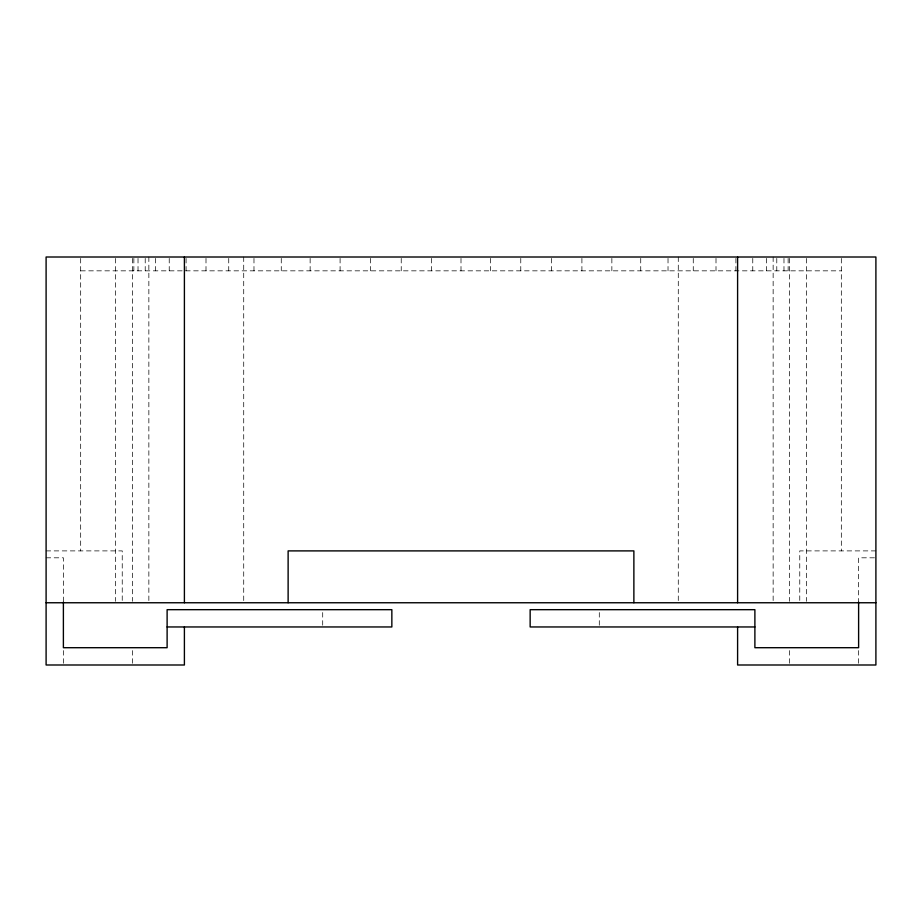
<?xml version="1.0" encoding="UTF-8"?>
<svg xmlns="http://www.w3.org/2000/svg" width="922" height="922" viewBox="0 0 922 922"><rect width="100%" height="100%" fill="white"/><g stroke="black" fill="none" stroke-linecap="round" stroke-linejoin="round"><path stroke-width="0.69" stroke-dasharray="4.61 3.46" d="M80.675 270.838L841.325 270.838M46.1 550.895L122.234 550.895L122.234 602.758M875.9 550.895L799.766 550.895L799.766 602.758M46.1 557.81L63.388 557.81L63.388 602.043M874.459 557.81L858.613 557.81L858.613 602.043M858.613 650.586L858.613 664.993M841.325 258.437L841.325 550.895M806.393 258.437L806.393 601.328M789.463 258.391L789.463 601.317M789.463 650.586L789.463 664.993M788.137 258.391L788.137 270.838M783.977 258.391L783.977 270.838M776.785 258.391L776.785 270.838M773.143 257.007L773.143 601.317M766.401 258.391L766.401 270.838M752.767 258.391L752.767 270.838M735.917 258.391L735.917 270.838M716.002 258.391L716.002 270.838M693.263 258.391L693.263 270.838M678.281 257.007L678.281 601.317M668.024 258.391L668.024 270.838M640.732 258.391L640.732 270.838M611.862 258.391L611.862 270.838M599.3 612.554L599.3 626.96M581.909 258.391L581.909 270.838M551.379 258.391L551.379 270.838M520.769 258.391L520.769 270.838M490.516 258.391L490.516 270.838M461 258.391L461 270.838M431.484 258.391L431.484 270.838M401.231 258.391L401.231 270.838M370.621 258.391L370.621 270.838M340.091 258.391L340.091 270.838M322.7 612.554L322.7 626.96M310.138 258.391L310.138 270.838M281.268 258.391L281.268 270.838M253.976 258.391L253.976 270.838M243.719 257.007L243.719 601.317M228.737 258.391L228.737 270.838M205.998 258.391L205.998 270.838M186.083 258.391L186.083 270.838M169.233 258.391L169.233 270.838M155.599 258.391L155.599 270.838M148.857 257.007L148.857 601.317M145.215 258.391L145.215 270.838M138.023 258.391L138.023 270.838M133.863 258.391L133.863 270.838M132.538 258.391L132.538 601.317M132.538 650.586L132.538 664.993M115.607 258.437L115.607 601.328M80.675 258.437L80.675 550.895M63.388 650.586L63.388 664.993"/><path stroke-width="1.38" d="M46.1 602.758L875.9 602.758M167.113 626.96L391.85 626.96L391.85 609.673L167.113 609.673L167.113 647.705L63.388 647.705L63.388 602.043M754.888 626.96L530.15 626.96L530.15 609.673L754.888 609.673L754.888 647.705L858.613 647.705L858.613 602.043M737.6 257.007L737.6 602.758M737.6 626.96L737.6 664.993L875.9 664.993L875.9 257.007L46.1 257.007L46.1 664.993L184.4 664.993L184.4 626.96M633.875 602.758L633.875 550.895L288.125 550.895L288.125 602.758M184.4 257.007L184.4 602.758"/></g></svg>
